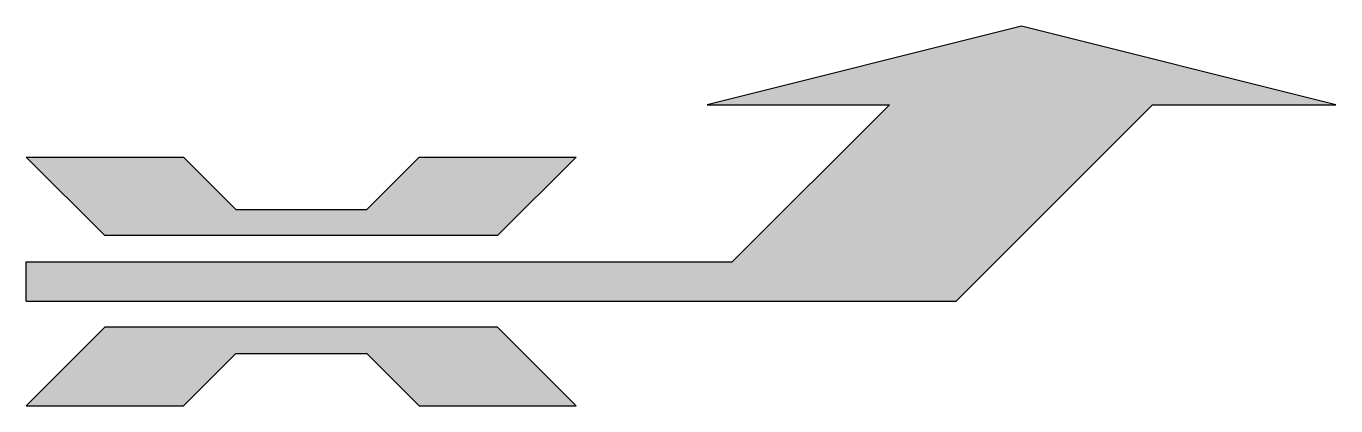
# Model space of a CAD drawing. Header units: metres. Extents: x 0 to 5, y -0.48 to 0.98.
import ezdxf

# ---------------------------------------------------------------- set-up
doc = ezdxf.new("R2010")
doc.units = ezdxf.units.M
doc.header["$LTSCALE"] = 0.2

msp = doc.modelspace()

# ---------------------------------------------------------------- hatches: boundary and pattern name
at = {"true_color": 0xfaf528}
h = msp.add_hatch(color=2, dxfattribs=at)
h.paths.add_polyline_path([(2.6959, 0.075), (0, 0.075), (0, -0.075), (3.55, -0.075), (4.3, 0.675), (5, 0.675), (3.8, 0.975), (2.6, 0.675), (3.2959, 0.675)])
h.paths.add_polyline_path([(1.8, 0.175), (2.1, 0.475), (1.5, 0.475), (1.3, 0.275), (0.8, 0.275), (0.6, 0.475), (0, 0.475), (0.3, 0.175)])
h.paths.add_polyline_path([(0.3, -0.175), (0, -0.475), (0.6, -0.475), (0.8, -0.275), (1.3, -0.275), (1.5, -0.475), (2.1, -0.475), (1.8, -0.175)])

# ---------------------------------------------------------------- linework, layer by layer
at = {"color": 2, "linetype": 'Continuous', "true_color": 0xfaf528}
for p, q in [((3.8, 0.975), (2.6, 0.675)), ((5, 0.675), (3.8, 0.975)), ((2.6, 0.675), (3.2959, 0.675)), ((2.6959, 0.075), (3.2959, 0.675)), ((3.55, -0.075), (4.3, 0.675)), ((4.3, 0.675), (5, 0.675)), ((0, 0.075), (2.6959, 0.075)), ((0, -0.075), (0, 0.075)), ((0, -0.075), (3.55, -0.075))]:
    msp.add_line(p, q, dxfattribs=at)
at = {"color": 2, "linetype": 'Continuous', "true_color": 0xfaf528, "flags": 128}
for points in [[(0, 0.475), (0.6, 0.475), (0.8, 0.275), (1.3, 0.275), (1.5, 0.475), (2.1, 0.475), (1.8, 0.175), (0.3, 0.175), (0, 0.475)], [(0, -0.475), (0.6, -0.475), (0.8, -0.275), (1.3, -0.275), (1.5, -0.475), (2.1, -0.475), (1.8, -0.175), (0.3, -0.175), (0, -0.475)]]:
    msp.add_lwpolyline(points, dxfattribs=at)

doc.saveas('drawing.dxf')
